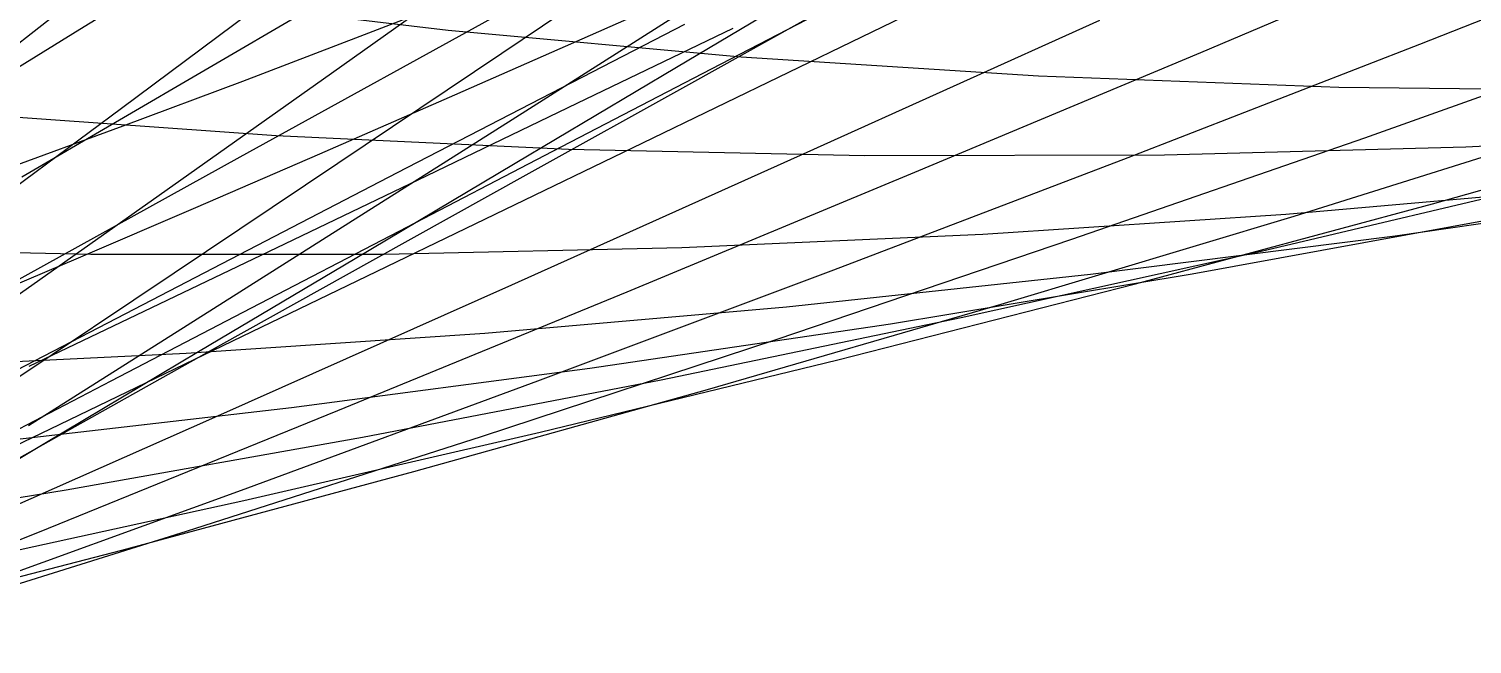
# Model space of a CAD drawing. Extents: x -607 to 1285, y -867 to 355.
# Drawn here: x 739.9 to 855.6, y -482.3 to -433 of the extents above; entities that cross this region are included whole.
import ezdxf

# ---------------------------------------------------------------- set-up
doc = ezdxf.new("R2010")
doc.units = 0
for name, color, linetype in [('0_7353', 7, 'CONTINUOUS'), ('0_7457', 7, 'CONTINUOUS'), ('0_7458', 7, 'CONTINUOUS'), ('0_7561', 7, 'CONTINUOUS'), ('0_7562', 7, 'CONTINUOUS'), ('0_7563', 7, 'CONTINUOUS'), ('0_7665', 7, 'CONTINUOUS'), ('0_7666', 7, 'CONTINUOUS'), ('0_7667', 7, 'CONTINUOUS'), ('0_7668', 7, 'CONTINUOUS'), ('0_7734', 7, 'CONTINUOUS'), ('0_7735', 7, 'CONTINUOUS'), ('0_7770', 7, 'CONTINUOUS'), ('0_7771', 7, 'CONTINUOUS'), ('0_7772', 7, 'CONTINUOUS'), ('0_7773', 7, 'CONTINUOUS'), ('0_7838', 7, 'CONTINUOUS'), ('0_7874', 7, 'CONTINUOUS'), ('0_7875', 7, 'CONTINUOUS'), ('0_7876', 7, 'CONTINUOUS'), ('0_7877', 7, 'CONTINUOUS'), ('0_7878', 7, 'CONTINUOUS'), ('0_7879', 7, 'CONTINUOUS'), ('0_7941', 7, 'CONTINUOUS'), ('0_7942', 7, 'CONTINUOUS'), ('0_7979', 7, 'CONTINUOUS'), ('0_7980', 7, 'CONTINUOUS'), ('0_7981', 7, 'CONTINUOUS'), ('0_7982', 7, 'CONTINUOUS'), ('0_7983', 7, 'CONTINUOUS'), ('0_7984', 7, 'CONTINUOUS'), ('0_8044', 7, 'CONTINUOUS'), ('0_8045', 7, 'CONTINUOUS'), ('0_8046', 7, 'CONTINUOUS'), ('0_8084', 7, 'CONTINUOUS'), ('0_8085', 7, 'CONTINUOUS'), ('0_8086', 7, 'CONTINUOUS'), ('0_8087', 7, 'CONTINUOUS'), ('0_8088', 7, 'CONTINUOUS'), ('0_8089', 7, 'CONTINUOUS'), ('0_8147', 7, 'CONTINUOUS'), ('0_8148', 7, 'CONTINUOUS'), ('0_8149', 7, 'CONTINUOUS'), ('0_8150', 7, 'CONTINUOUS'), ('0_8190', 7, 'CONTINUOUS'), ('0_8191', 7, 'CONTINUOUS'), ('0_8192', 7, 'CONTINUOUS'), ('0_8193', 7, 'CONTINUOUS'), ('0_8194', 7, 'CONTINUOUS'), ('0_8195', 7, 'CONTINUOUS'), ('0_8196', 7, 'CONTINUOUS'), ('0_8251', 7, 'CONTINUOUS'), ('0_8252', 7, 'CONTINUOUS'), ('0_8253', 7, 'CONTINUOUS'), ('0_8254', 7, 'CONTINUOUS'), ('0_8295', 7, 'CONTINUOUS'), ('0_8296', 7, 'CONTINUOUS'), ('0_8297', 7, 'CONTINUOUS'), ('0_8298', 7, 'CONTINUOUS'), ('0_8299', 7, 'CONTINUOUS'), ('0_8300', 7, 'CONTINUOUS'), ('0_8301', 7, 'CONTINUOUS'), ('0_8354', 7, 'CONTINUOUS'), ('0_8355', 7, 'CONTINUOUS'), ('0_8356', 7, 'CONTINUOUS'), ('0_8357', 7, 'CONTINUOUS'), ('0_8358', 7, 'CONTINUOUS'), ('0_8359', 7, 'CONTINUOUS'), ('0_8401', 7, 'CONTINUOUS'), ('0_8457', 7, 'CONTINUOUS'), ('0_8458', 7, 'CONTINUOUS'), ('0_8459', 7, 'CONTINUOUS'), ('0_8460', 7, 'CONTINUOUS'), ('0_8461', 7, 'CONTINUOUS'), ('0_8462', 7, 'CONTINUOUS'), ('0_8560', 7, 'CONTINUOUS'), ('0_8561', 7, 'CONTINUOUS'), ('0_8562', 7, 'CONTINUOUS'), ('0_8563', 7, 'CONTINUOUS'), ('0_8564', 7, 'CONTINUOUS'), ('0_8565', 7, 'CONTINUOUS'), ('0_8662', 7, 'CONTINUOUS'), ('0_8663', 7, 'CONTINUOUS'), ('0_8664', 7, 'CONTINUOUS'), ('0_8665', 7, 'CONTINUOUS'), ('0_8666', 7, 'CONTINUOUS'), ('0_8667', 7, 'CONTINUOUS'), ('0_8766', 7, 'CONTINUOUS'), ('0_8767', 7, 'CONTINUOUS'), ('0_8768', 7, 'CONTINUOUS'), ('0_8769', 7, 'CONTINUOUS'), ('0_8770', 7, 'CONTINUOUS'), ('0_8771', 7, 'CONTINUOUS'), ('0_8868', 7, 'CONTINUOUS'), ('0_8869', 7, 'CONTINUOUS'), ('0_8870', 7, 'CONTINUOUS'), ('0_8871', 7, 'CONTINUOUS'), ('0_8872', 7, 'CONTINUOUS'), ('0_8873', 7, 'CONTINUOUS'), ('0_8971', 7, 'CONTINUOUS'), ('0_8972', 7, 'CONTINUOUS'), ('0_8973', 7, 'CONTINUOUS'), ('0_8974', 7, 'CONTINUOUS'), ('0_8975', 7, 'CONTINUOUS'), ('0_9073', 7, 'CONTINUOUS'), ('0_9074', 7, 'CONTINUOUS'), ('0_9075', 7, 'CONTINUOUS'), ('0_9076', 7, 'CONTINUOUS'), ('0_9077', 7, 'CONTINUOUS'), ('0_9078', 7, 'CONTINUOUS'), ('0_9176', 7, 'CONTINUOUS'), ('0_9177', 7, 'CONTINUOUS'), ('0_9178', 7, 'CONTINUOUS'), ('0_9179', 7, 'CONTINUOUS'), ('0_9180', 7, 'CONTINUOUS'), ('0_9181', 7, 'CONTINUOUS'), ('0_9278', 7, 'CONTINUOUS'), ('0_9279', 7, 'CONTINUOUS'), ('0_9280', 7, 'CONTINUOUS'), ('0_9281', 7, 'CONTINUOUS'), ('0_9282', 7, 'CONTINUOUS'), ('0_9283', 7, 'CONTINUOUS'), ('0_9382', 7, 'CONTINUOUS'), ('0_9383', 7, 'CONTINUOUS'), ('0_9384', 7, 'CONTINUOUS'), ('0_9385', 7, 'CONTINUOUS'), ('0_9386', 7, 'CONTINUOUS')]:
    doc.layers.add(name, color=color, linetype=linetype)

msp = doc.modelspace()

# ---------------------------------------------------------------- linework, layer by layer
at = {"layer": '0_7353'}
msp.add_polyline3d([(742.538, -431.4359, -2524.5781), (729.9505, -441.2772, -2540.2158)], dxfattribs=at)
at = {"layer": '0_7457'}
msp.add_polyline3d([(760.2065, -429.7465, -2533.641), (747.3201, -439.3564, -2549.884)], dxfattribs=at)
at = {"layer": '0_7458'}
msp.add_polyline3d([(747.3201, -439.3564, -2549.884), (734.3516, -448.968, -2566.3735)], dxfattribs=at)
at = {"layer": '0_7561'}
msp.add_polyline3d([(776.6048, -427.7137, -2544.6223), (763.5363, -437.0042, -2561.249)], dxfattribs=at)
at = {"layer": '0_7562'}
msp.add_polyline3d([(763.5363, -437.0042, -2561.249), (750.3635, -446.3174, -2578.1216)], dxfattribs=at)
at = {"layer": '0_7563'}
msp.add_polyline3d([(750.3635, -446.3174, -2578.1216), (737.206, -455.5881, -2595.0444)], dxfattribs=at)
at = {"layer": '0_7665'}
msp.add_polyline3d([(790.8791, -426.1476, -2557.7585), (777.8388, -434.9424, -2574.5142)], dxfattribs=at)
at = {"layer": '0_7666'}
msp.add_polyline3d([(777.8388, -434.9424, -2574.5142), (764.6868, -443.7689, -2591.5017)], dxfattribs=at)
at = {"layer": '0_7667'}
msp.add_polyline3d([(764.6868, -443.7689, -2591.5017), (751.5455, -452.5612, -2608.53)], dxfattribs=at)
at = {"layer": '0_7668'}
msp.add_polyline3d([(751.5455, -452.5612, -2608.53), (738.5372, -461.2534, -2625.4087)], dxfattribs=at)
at = {"layer": '0_7734'}
msp.add_polyline3d([(721.6916, -446.7645, -2734.3457), (743.9893, -432.9857, -2704.6392)], dxfattribs=at)
at = {"layer": '0_7735'}
msp.add_polyline3d([(743.9893, -432.9857, -2704.6392), (766.0665, -419.4575, -2675.0132)], dxfattribs=at)
at = {"layer": '0_7770'}
msp.add_polyline3d([(791.7529, -431.9618, -2587.8467), (778.6498, -440.2716, -2604.9062)], dxfattribs=at)
at = {"layer": '0_7771'}
msp.add_polyline3d([(778.6498, -440.2716, -2604.9062), (765.5551, -448.5543, -2621.996)], dxfattribs=at)
at = {"layer": '0_7772'}
msp.add_polyline3d([(765.5551, -448.5543, -2621.996), (752.5916, -456.7448, -2638.9316)], dxfattribs=at)
at = {"layer": '0_7773'}
msp.add_polyline3d([(752.5916, -456.7448, -2638.9316), (739.8828, -464.7782, -2655.527)], dxfattribs=at)
at = {"layer": '0_7838'}
msp.add_polyline3d([(739.3514, -444.825, -2726.6204), (761.8655, -431.6741, -2696.616)], dxfattribs=at)
at = {"layer": '0_7874'}
msp.add_polyline3d([(804.8149, -428.3444, -2601.776), (791.8522, -436.0709, -2618.7834)], dxfattribs=at)
at = {"layer": '0_7875'}
msp.add_polyline3d([(791.8522, -436.0709, -2618.7834), (778.9017, -443.7735, -2635.8042)], dxfattribs=at)
at = {"layer": '0_7876'}
msp.add_polyline3d([(778.9017, -443.7735, -2635.8042), (766.0827, -451.3911, -2652.6638)], dxfattribs=at)
at = {"layer": '0_7877'}
msp.add_polyline3d([(766.0827, -451.3911, -2652.6638), (753.5148, -458.8622, -2669.1882)], dxfattribs=at)
at = {"layer": '0_7878'}
msp.add_polyline3d([(753.5148, -458.8622, -2669.1882), (741.3176, -466.1259, -2685.2031)], dxfattribs=at)
at = {"layer": '0_7879'}
msp.add_polyline3d([(741.3176, -466.1259, -2685.2031), (729.6105, -473.1207, -2700.5347)], dxfattribs=at)
at = {"layer": '0_7941'}
msp.add_polyline3d([(733.8254, -455.9525, -2749.3472), (756.8469, -443.2255, -2718.775)], dxfattribs=at)
at = {"layer": '0_7942'}
msp.add_polyline3d([(756.8469, -443.2255, -2718.775), (779.6436, -430.6769, -2688.414)], dxfattribs=at)
at = {"layer": '0_7979'}
msp.add_polyline3d([(805.7282, -430.2481, -2631.3115), (792.7991, -437.4467, -2648.3994)], dxfattribs=at)
at = {"layer": '0_7980'}
msp.add_polyline3d([(792.7991, -437.4467, -2648.3994), (780.0029, -444.567, -2665.3186)], dxfattribs=at)
at = {"layer": '0_7981'}
msp.add_polyline3d([(780.0029, -444.567, -2665.3186), (767.4567, -451.55, -2681.9043)], dxfattribs=at)
at = {"layer": '0_7982'}
msp.add_polyline3d([(767.4567, -451.55, -2681.9043), (755.278, -458.3365, -2697.9912)], dxfattribs=at)
at = {"layer": '0_7983'}
msp.add_polyline3d([(755.278, -458.3365, -2697.9912), (743.584, -464.8677, -2713.4146)], dxfattribs=at)
at = {"layer": '0_7984'}
msp.add_polyline3d([(743.584, -464.8677, -2713.4146), (732.4921, -471.0842, -2728.0085)], dxfattribs=at)
at = {"layer": '0_8044'}
msp.add_polyline3d([(722.8585, -468.6416, -2778.8796), (746.2322, -456.5249, -2747.8484)], dxfattribs=at)
at = {"layer": '0_8045'}
msp.add_polyline3d([(746.2322, -456.5249, -2747.8484), (769.4783, -444.4919, -2716.96)], dxfattribs=at)
at = {"layer": '0_8046'}
msp.add_polyline3d([(769.4783, -444.4919, -2716.96), (792.5049, -432.5906, -2686.3367)], dxfattribs=at)
at = {"layer": '0_8084'}
msp.add_polyline3d([(807.5775, -429.475, -2659.3025), (794.6132, -436.2018, -2676.505)], dxfattribs=at)
at = {"layer": '0_8085'}
msp.add_polyline3d([(794.6132, -436.2018, -2676.505), (781.9025, -442.7976, -2693.37)], dxfattribs=at)
at = {"layer": '0_8086'}
msp.add_polyline3d([(781.9025, -442.7976, -2693.37), (769.565, -449.2023, -2709.7356)], dxfattribs=at)
at = {"layer": '0_8087'}
msp.add_polyline3d([(769.565, -449.2023, -2709.7356), (757.7207, -455.3561, -2725.44)], dxfattribs=at)
at = {"layer": '0_8088'}
msp.add_polyline3d([(757.7207, -455.3561, -2725.44), (746.4891, -461.1987, -2740.3208)], dxfattribs=at)
at = {"layer": '0_8089'}
msp.add_polyline3d([(746.4891, -461.1987, -2740.3208), (735.9901, -466.6702, -2754.2163)], dxfattribs=at)
at = {"layer": '0_8147'}
msp.add_polyline3d([(717.7376, -476.5171, -2800.7253), (741.6312, -465.025, -2768.9387)], dxfattribs=at)
at = {"layer": '0_8148'}
msp.add_polyline3d([(741.6312, -465.025, -2768.9387), (765.4646, -453.5411, -2737.2612)], dxfattribs=at)
at = {"layer": '0_8149'}
msp.add_polyline3d([(765.4646, -453.5411, -2737.2612), (789.1428, -442.1107, -2705.8193)], dxfattribs=at)
at = {"layer": '0_8150'}
msp.add_polyline3d([(789.1428, -442.1107, -2705.8193), (812.5712, -430.7789, -2674.7402)], dxfattribs=at)
at = {"layer": '0_8190'}
msp.add_polyline3d([(796.3689, -432.9317, -2704.1626), (783.8492, -438.9572, -2720.8125)], dxfattribs=at)
at = {"layer": '0_8191'}
msp.add_polyline3d([(783.8492, -438.9572, -2720.8125), (771.8241, -444.7387, -2736.813)], dxfattribs=at)
at = {"layer": '0_8192'}
msp.add_polyline3d([(771.8241, -444.7387, -2736.813), (760.4124, -450.2166, -2752.0098)], dxfattribs=at)
at = {"layer": '0_8193'}
msp.add_polyline3d([(760.4124, -450.2166, -2752.0098), (749.7329, -455.3311, -2766.2476)], dxfattribs=at)
at = {"layer": '0_8194'}
msp.add_polyline3d([(749.7329, -455.3311, -2766.2476), (739.9047, -460.0223, -2779.3723)], dxfattribs=at)
at = {"layer": '0_8195'}
msp.add_polyline3d([(753.2678, -447.3037, -2791.2136), (743.8574, -451.351, -2803.9092)], dxfattribs=at)
at = {"layer": '0_8196'}
msp.add_polyline3d([(743.8574, -451.351, -2803.9092), (734.2853, -455.4162, -2816.8901)], dxfattribs=at)
at = {"layer": '0_8251'}
msp.add_polyline3d([(730.9543, -474.6634, -2798.156), (754.8182, -464.0909, -2766.3645)], dxfattribs=at)
at = {"layer": '0_8252'}
msp.add_polyline3d([(754.8182, -464.0909, -2766.3645), (778.6396, -453.4753, -2734.7104)], dxfattribs=at)
at = {"layer": '0_8253'}
msp.add_polyline3d([(778.6396, -453.4753, -2734.7104), (802.3279, -442.8557, -2703.316)], dxfattribs=at)
at = {"layer": '0_8254'}
msp.add_polyline3d([(802.3279, -442.8557, -2703.316), (825.7925, -432.2713, -2672.3025)], dxfattribs=at)
at = {"layer": '0_8295'}
msp.add_polyline3d([(797.7665, -427.8081, -2731.6472), (785.585, -433.1965, -2747.8865)], dxfattribs=at)
at = {"layer": '0_8296'}
msp.add_polyline3d([(785.585, -433.1965, -2747.8865), (774.0272, -438.2828, -2763.3284)], dxfattribs=at)
at = {"layer": '0_8297'}
msp.add_polyline3d([(774.0272, -438.2828, -2763.3284), (763.2144, -443.0056, -2777.821)], dxfattribs=at)
at = {"layer": '0_8298'}
msp.add_polyline3d([(763.2144, -443.0056, -2777.821), (753.2679, -447.3035, -2791.2136)], dxfattribs=at)
at = {"layer": '0_8299'}
msp.add_polyline3d([(766.4355, -433.5833, -2802.4324), (757.0336, -437.1896, -2815.208)], dxfattribs=at)
at = {"layer": '0_8300'}
msp.add_polyline3d([(757.0336, -437.1896, -2815.208), (747.4528, -440.7775, -2828.3325)], dxfattribs=at)
at = {"layer": '0_8301'}
msp.add_polyline3d([(747.4528, -440.7775, -2828.3325), (737.6938, -444.3622, -2841.7869)], dxfattribs=at)
at = {"layer": '0_8354'}
msp.add_polyline3d([(718.3373, -482.289, -2830.8662), (741.4762, -472.9932, -2799.9375)], dxfattribs=at)
at = {"layer": '0_8355'}
msp.add_polyline3d([(741.4762, -472.9932, -2799.9375), (764.6833, -463.5696, -2769.0398)], dxfattribs=at)
at = {"layer": '0_8356'}
msp.add_polyline3d([(764.6833, -463.5696, -2769.0398), (787.8749, -454.0509, -2738.2866)], dxfattribs=at)
at = {"layer": '0_8357'}
msp.add_polyline3d([(787.8749, -454.0509, -2738.2866), (810.9674, -444.4699, -2707.7905)], dxfattribs=at)
at = {"layer": '0_8358'}
msp.add_polyline3d([(810.9674, -444.4699, -2707.7905), (833.8771, -434.8591, -2677.6648)], dxfattribs=at)
at = {"layer": '0_8359'}
msp.add_polyline3d([(833.8771, -434.8591, -2677.6648), (856.5204, -425.2514, -2648.0217)], dxfattribs=at)
at = {"layer": '0_8401'}
msp.add_polyline3d([(776.189, -429.8257, -2789.1987), (766.4354, -433.5834, -2802.4324)], dxfattribs=at)
at = {"layer": '0_8457'}
msp.add_polyline3d([(733.2058, -478.5609, -2825.671), (756.9441, -469.9541, -2793.938)], dxfattribs=at)
at = {"layer": '0_8458'}
msp.add_polyline3d([(756.9441, -469.9541, -2793.938), (780.7271, -461.1838, -2762.3135)], dxfattribs=at)
at = {"layer": '0_8459'}
msp.add_polyline3d([(780.7271, -461.1838, -2762.3135), (804.4663, -452.2808, -2730.9177)], dxfattribs=at)
at = {"layer": '0_8460'}
msp.add_polyline3d([(804.4663, -452.2808, -2730.9177), (828.0729, -443.2759, -2699.8704)], dxfattribs=at)
at = {"layer": '0_8461'}
msp.add_polyline3d([(828.0729, -443.2759, -2699.8704), (851.4583, -434.2003, -2669.2915)], dxfattribs=at)
at = {"layer": '0_8462'}
msp.add_polyline3d([(851.4583, -434.2003, -2669.2915), (874.5338, -425.0846, -2639.301)], dxfattribs=at)
at = {"layer": '0_8560'}
msp.add_polyline3d([(728.9794, -480.6141, -2846.2031), (752.5407, -473.2443, -2814.4702)], dxfattribs=at)
at = {"layer": '0_8561'}
msp.add_polyline3d([(752.5407, -473.2443, -2814.4702), (776.2161, -465.6412, -2782.7954)], dxfattribs=at)
at = {"layer": '0_8562'}
msp.add_polyline3d([(776.2161, -465.6412, -2782.7954), (799.9164, -457.8308, -2751.301)], dxfattribs=at)
at = {"layer": '0_8563'}
msp.add_polyline3d([(799.9164, -457.8308, -2751.301), (823.5527, -449.8391, -2720.1086)], dxfattribs=at)
at = {"layer": '0_8564'}
msp.add_polyline3d([(823.5527, -449.8391, -2720.1086), (847.036, -441.6923, -2689.34)], dxfattribs=at)
at = {"layer": '0_8565'}
msp.add_polyline3d([(847.036, -441.6923, -2689.34), (870.2773, -433.4163, -2659.117)], dxfattribs=at)
at = {"layer": '0_8662'}
msp.add_polyline3d([(724.1233, -480.7582, -2867.836), (747.359, -474.7615, -2836.2576)], dxfattribs=at)
at = {"layer": '0_8663'}
msp.add_polyline3d([(747.359, -474.7615, -2836.2576), (770.7875, -468.4645, -2804.6692)], dxfattribs=at)
at = {"layer": '0_8664'}
msp.add_polyline3d([(770.7875, -468.4645, -2804.6692), (794.3227, -461.8871, -2773.19)], dxfattribs=at)
at = {"layer": '0_8665'}
msp.add_polyline3d([(794.3227, -461.8871, -2773.19), (817.8782, -455.0494, -2741.94)], dxfattribs=at)
at = {"layer": '0_8666'}
msp.add_polyline3d([(817.8782, -455.0494, -2741.94), (841.3677, -447.9716, -2711.0383)], dxfattribs=at)
at = {"layer": '0_8667'}
msp.add_polyline3d([(841.3677, -447.9716, -2711.0383), (864.7048, -440.6737, -2680.6047)], dxfattribs=at)
at = {"layer": '0_8766'}
msp.add_polyline3d([(733.5666, -475.9258, -2869.9321), (757.1415, -470.7887, -2838.0027)], dxfattribs=at)
at = {"layer": '0_8767'}
msp.add_polyline3d([(757.1415, -470.7887, -2838.0027), (780.9092, -465.3095, -2806.0955)], dxfattribs=at)
at = {"layer": '0_8768'}
msp.add_polyline3d([(780.9092, -465.3095, -2806.0955), (804.7793, -459.5062, -2774.3347)], dxfattribs=at)
at = {"layer": '0_8769'}
msp.add_polyline3d([(804.7793, -459.5062, -2774.3347), (828.661, -453.3968, -2742.845)], dxfattribs=at)
at = {"layer": '0_8770'}
msp.add_polyline3d([(828.661, -453.3968, -2742.845), (852.4638, -446.999, -2711.7505)], dxfattribs=at)
at = {"layer": '0_8771'}
msp.add_polyline3d([(852.4638, -446.999, -2711.7505), (876.097, -440.3311, -2681.1758)], dxfattribs=at)
at = {"layer": '0_8868'}
msp.add_polyline3d([(719.4521, -473.7498, -2904.4148), (742.9007, -469.9233, -2872.4937)], dxfattribs=at)
at = {"layer": '0_8869'}
msp.add_polyline3d([(742.9007, -469.9233, -2872.4937), (766.6486, -465.6985, -2840.4744)], dxfattribs=at)
at = {"layer": '0_8870'}
msp.add_polyline3d([(766.6486, -465.6985, -2840.4744), (790.5995, -461.0903, -2808.489)], dxfattribs=at)
at = {"layer": '0_8871'}
msp.add_polyline3d([(790.5995, -461.0903, -2808.489), (814.6572, -456.1137, -2776.6697)], dxfattribs=at)
at = {"layer": '0_8872'}
msp.add_polyline3d([(814.6572, -456.1137, -2776.6697), (838.7255, -450.7835, -2745.1477)], dxfattribs=at)
at = {"layer": '0_8873'}
msp.add_polyline3d([(838.7255, -450.7835, -2745.1477), (862.7082, -445.1143, -2714.0552)], dxfattribs=at)
at = {"layer": '0_8971'}
msp.add_polyline3d([(737.3334, -466.038, -2894.182), (760.9746, -463.3292, -2862.0198)], dxfattribs=at)
at = {"layer": '0_8972'}
msp.add_polyline3d([(760.9746, -463.3292, -2862.0198), (784.8954, -460.1806, -2829.8164)], dxfattribs=at)
at = {"layer": '0_8973'}
msp.add_polyline3d([(784.8954, -460.1806, -2829.8164), (808.9974, -456.6014, -2797.7075)], dxfattribs=at)
at = {"layer": '0_8974'}
msp.add_polyline3d([(808.9974, -456.6014, -2797.7075), (833.182, -452.6008, -2765.829)], dxfattribs=at)
at = {"layer": '0_8975'}
msp.add_polyline3d([(833.182, -452.6008, -2765.829), (857.3506, -448.1877, -2734.317)], dxfattribs=at)
at = {"layer": '0_9073'}
msp.add_polyline3d([(728.9764, -460.11, -2919.4878), (752.5316, -458.9749, -2887.184)], dxfattribs=at)
at = {"layer": '0_9074'}
msp.add_polyline3d([(752.5316, -458.9749, -2887.184), (776.4596, -457.3501, -2854.737)], dxfattribs=at)
at = {"layer": '0_9075'}
msp.add_polyline3d([(776.4596, -457.3501, -2854.737), (800.6594, -455.2389, -2822.2869)], dxfattribs=at)
at = {"layer": '0_9076'}
msp.add_polyline3d([(800.6594, -455.2389, -2822.2869), (825.0298, -452.645, -2789.973)], dxfattribs=at)
at = {"layer": '0_9077'}
msp.add_polyline3d([(825.0298, -452.645, -2789.973), (849.4697, -449.5715, -2757.9355)], dxfattribs=at)
at = {"layer": '0_9078'}
msp.add_polyline3d([(849.4697, -449.5715, -2757.9355), (873.8782, -446.022, -2726.3142)], dxfattribs=at)
at = {"layer": '0_9176'}
msp.add_polyline3d([(721.8063, -450.5155, -2943.6921), (744.8749, -451.0335, -2911.814)], dxfattribs=at)
at = {"layer": '0_9177'}
msp.add_polyline3d([(744.8749, -451.0335, -2911.814), (768.3999, -451.0249, -2879.698)], dxfattribs=at)
at = {"layer": '0_9178'}
msp.add_polyline3d([(768.3999, -451.0249, -2879.698), (792.2809, -450.488, -2847.4824)], dxfattribs=at)
at = {"layer": '0_9179'}
msp.add_polyline3d([(792.2809, -450.488, -2847.4824), (816.4176, -449.4209, -2815.3062)], dxfattribs=at)
at = {"layer": '0_9180'}
msp.add_polyline3d([(816.4176, -449.4209, -2815.3062), (840.7097, -447.8219, -2783.307)], dxfattribs=at)
at = {"layer": '0_9181'}
msp.add_polyline3d([(840.7097, -447.8219, -2783.307), (865.0568, -445.6892, -2751.623)], dxfattribs=at)
at = {"layer": '0_9278'}
msp.add_polyline3d([(736.7515, -439.8887, -2937.1), (759.7368, -441.5297, -2905.5254)], dxfattribs=at)
at = {"layer": '0_9279'}
msp.add_polyline3d([(759.7368, -441.5297, -2905.5254), (783.1698, -442.6123, -2873.741)], dxfattribs=at)
at = {"layer": '0_9280'}
msp.add_polyline3d([(783.1698, -442.6123, -2873.741), (806.9501, -443.129, -2841.8843)], dxfattribs=at)
at = {"layer": '0_9281'}
msp.add_polyline3d([(806.9501, -443.129, -2841.8843), (830.9777, -443.073, -2810.093)], dxfattribs=at)
at = {"layer": '0_9282'}
msp.add_polyline3d([(830.9777, -443.073, -2810.093), (855.1523, -442.4371, -2778.5046)], dxfattribs=at)
at = {"layer": '0_9283'}
msp.add_polyline3d([(855.1523, -442.4371, -2778.5046), (879.374, -441.2141, -2747.2566)], dxfattribs=at)
at = {"layer": '0_9382'}
msp.add_polyline3d([(750.4711, -430.314, -2930.9873), (773.5316, -433.0608, -2899.5554)], dxfattribs=at)
at = {"layer": '0_9383'}
msp.add_polyline3d([(773.5316, -433.0608, -2899.5554), (797.0304, -435.2051, -2867.9468)], dxfattribs=at)
at = {"layer": '0_9384'}
msp.add_polyline3d([(797.0304, -435.2051, -2867.9468), (820.8707, -436.7347, -2836.293)], dxfattribs=at)
at = {"layer": '0_9385'}
msp.add_polyline3d([(820.8707, -436.7347, -2836.293), (844.9559, -437.6384, -2804.726)], dxfattribs=at)
at = {"layer": '0_9386'}
msp.add_polyline3d([(844.9559, -437.6384, -2804.726), (869.1893, -437.9045, -2773.378)], dxfattribs=at)

doc.saveas('drawing.dxf')
